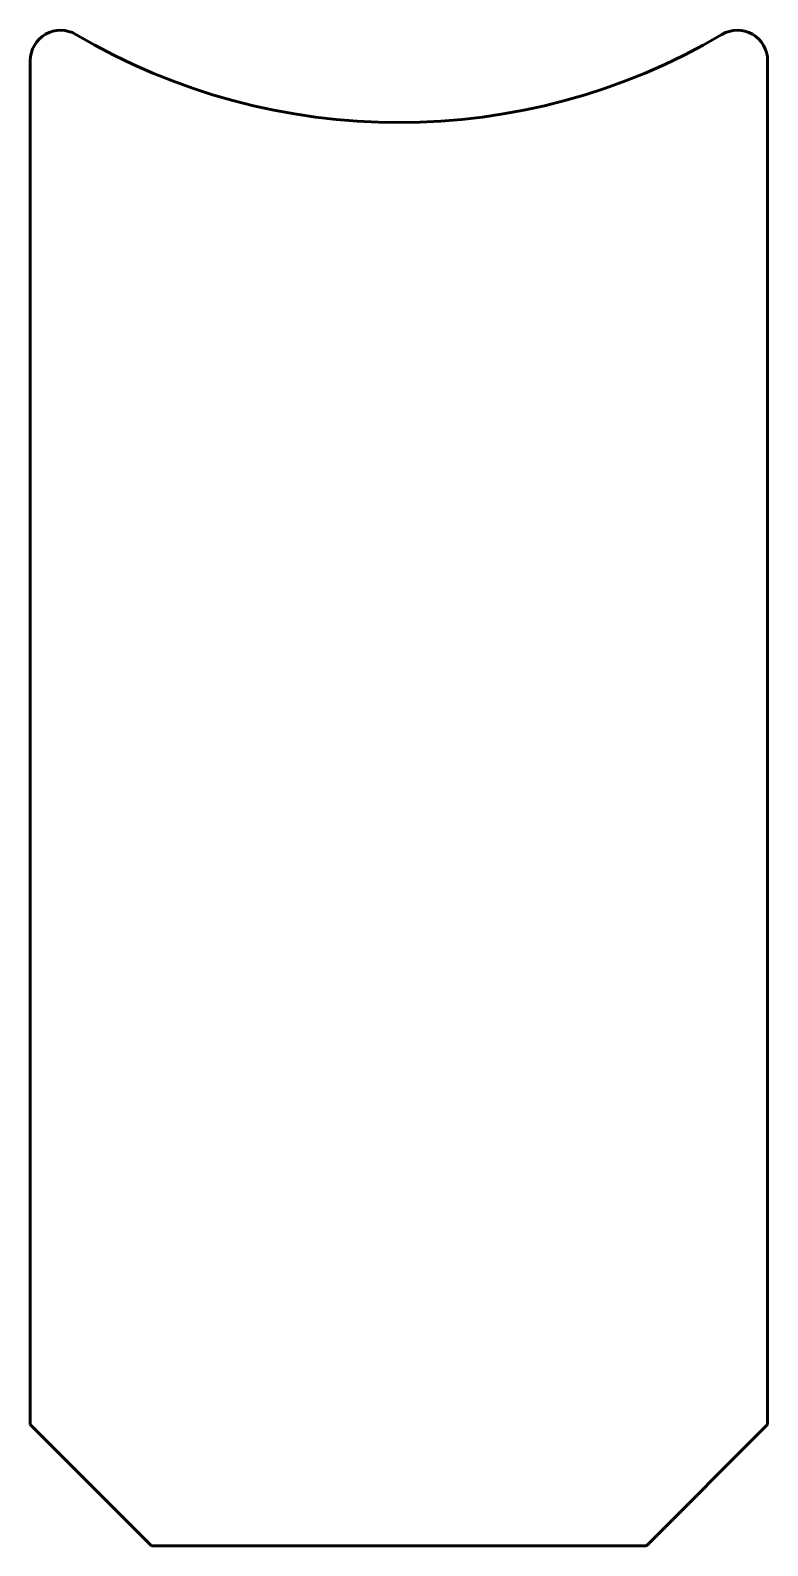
# Model space of a CAD drawing. Header units: millimetres. Extents: x -41 to 32, y -2 to 148.
import ezdxf

# ---------------------------------------------------------------- set-up
doc = ezdxf.new("R2010")
doc.units = ezdxf.units.MM
doc.linetypes.add('K5LT_BASIC', pattern=[0])

msp = doc.modelspace()

# ---------------------------------------------------------------- linework, layer by layer
at = {"color": 150, "linetype": 'K5LT_BASIC', "lineweight": 60, "true_color": 0x0080ff}
for p, q in [((-41.28, 145.02), (-41.28, 9.88)), ((31.72, 9.88), (31.72, 145.02)), ((-41.28, 9.88), (-29.28, -2.12)), ((31.72, 9.88), (19.72, -2.12)), ((-29.28, -2.12), (19.72, -2.12))]:
    msp.add_line(p, q, dxfattribs=at)
for centre, radius, start, end in [((-38.28, 145.02), 3, 59.4975, 180), ((-4.78, 201.88), 63, 239.4975, 300.5025), ((28.72, 145.02), 3, 0, 120.5025)]:
    msp.add_arc(centre, radius, start, end, dxfattribs=at)

doc.saveas('drawing.dxf')
